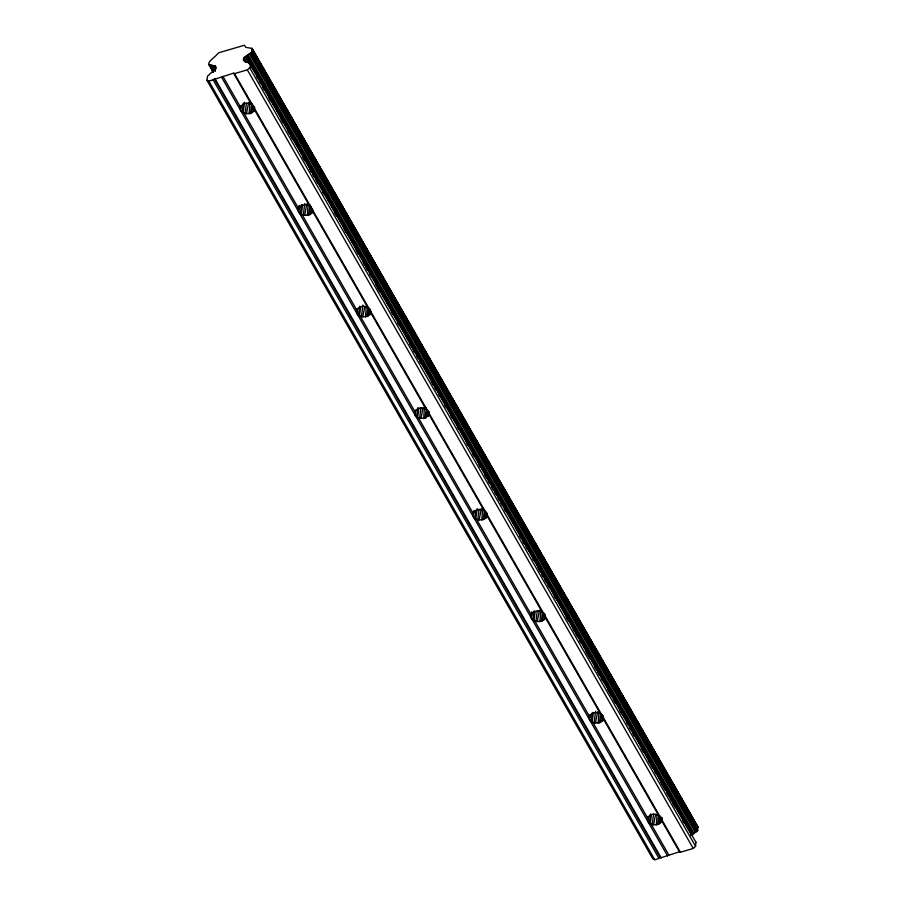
<?xml version="1.0" encoding="UTF-8"?>
<svg xmlns="http://www.w3.org/2000/svg" width="905" height="905" viewBox="0 0 905 905"><rect width="100%" height="100%" fill="white"/><g stroke="black" fill="none" stroke-linecap="round" stroke-linejoin="round"><path stroke-width="1.36" d="M240.854 105.614C236.047 118.804 263.344 113.759 251.319 104.222L233.547 73.169L208.863 81.145L206.917 80.251L207.573 76.111L215.413 68.871L215.695 66.122A2.828 1.584 -29.8 0 0 214.677 65.658C201.159 65.635 214.87 57.671 217.573 53.848L218.739 52.773L244.395 45.25L245.866 47.365L252.11 48.44L698.06 827.136L697.461 830.937L691.182 835.292A2.828 1.584 -29.8 0 0 690.82 835.541M299.193 205.854C292.451 219.96 322.056 216.838 309.487 205.774L254.543 109.833M357.181 308.729C352.373 321.92 379.67 316.874 367.645 307.338L312.7 211.385M415.35 410.282C410.531 423.472 437.828 418.427 425.814 408.89L370.858 312.949M473.507 511.845C468.7 525.036 495.997 519.99 483.971 510.454L429.027 414.501M531.846 612.085C525.104 626.192 554.708 623.07 542.14 612.006L487.184 516.065M589.834 714.961C585.015 728.152 612.312 723.095 600.298 713.559L545.353 617.617M648.003 816.514C643.817 826.604 663.603 828.064 662.064 817.758M661.679 820.733L679.451 851.786L680.424 852.227L693.253 848.46L695.583 846.322L695.843 842.103M249.18 113.94L249.972 102.423M307.349 215.503L308.13 203.976M365.507 317.055L366.208 306.818M423.664 418.619L424.456 407.092M481.833 520.171L482.614 508.655M539.991 621.724L540.783 610.208M598.16 723.287L598.861 713.05M656.317 824.84L657.019 814.602M253.57 111.756L253.977 107.638M311.739 213.32L312.135 209.202M369.896 314.872L370.428 309.386M428.065 416.436L428.461 412.318M486.223 517.988L486.619 513.87M544.391 619.552L544.923 614.054M602.549 721.104L603.081 715.617M660.707 822.668L661.25 817.17M240.594 109.878L241.092 105.704M298.752 211.442L299.431 205.865M356.921 312.994L357.418 308.82M415.078 414.558L415.587 410.372M473.236 516.11L473.915 510.533M531.405 617.663L532.072 612.097M589.562 719.226L590.071 715.052M647.731 820.778L648.229 816.604M252.156 48.519L251.545 52.332L245.278 56.676A2.828 1.584 -29.8 0 0 244.045 57.807C240.074 63.893 254.69 60.533 249.678 67.717L695.583 846.322M243.151 112.831L244.531 102.333M250.493 113.668L251.839 103.385M254.181 110.84L254.69 106.982M298.684 209.802L299.487 205.333M301.308 214.395L302.519 205.209M308.662 215.232L310.008 204.937M312.349 212.404L312.678 209.824M359.477 315.947L360.688 306.761M366.819 316.784L367.996 307.779M370.507 313.956L370.846 311.388M417.635 417.51L418.845 408.325M424.977 418.348L426.334 408.053M428.676 415.508L429.174 411.662M475.792 519.063L477.184 508.565M483.146 519.9L484.492 509.606M486.833 517.072L487.343 513.214M533.961 620.626L535.172 611.441M541.303 621.464L542.491 612.459M544.991 618.624L545.33 616.056M592.119 722.179L593.329 712.993M599.472 723.016L600.649 714.011M603.16 720.188L603.499 717.62M650.288 823.742L651.498 814.545M657.63 824.579L658.806 815.575M661.317 821.74L661.827 817.882M240.515 108.238C240.934 103.238 247.608 102.05 251.319 104.222M245.085 113.51L246.454 103.227M303.254 215.062L304.781 203.489M356.842 311.354C357.26 306.343 363.923 305.166 367.645 307.338M361.412 316.626L362.95 305.053M414.999 412.918C415.418 407.906 422.092 406.718 425.814 408.89M419.581 418.178L420.938 407.895M473.168 514.47C473.575 509.458 480.25 508.282 483.971 510.454M477.738 519.742L479.107 509.447M531.326 616.034C531.744 611.022 538.418 609.834 542.14 612.006M535.907 621.294L537.265 611.011M589.494 717.586C589.902 712.574 596.576 711.398 600.298 713.559M594.065 722.857L595.603 711.285M647.652 819.138C648.806 811.48 661.091 813.176 661.725 820.383M652.222 824.41L653.591 814.127M241.94 112.231L243.434 103.034M300.098 213.795L301.591 204.587M358.267 315.347L359.76 306.15M416.424 416.911L417.918 407.702M474.593 518.463L475.872 510.578M532.751 620.027L534.244 610.818M590.908 721.579L592.402 712.382M649.077 823.131L650.571 813.934M251.692 113.204L253.083 105.263M309.861 214.768L311.252 206.826M368.018 316.32L369.41 308.379M426.176 417.872L427.579 409.942M484.345 519.436L485.736 511.495M542.502 620.988L543.905 613.058M600.671 722.552L602.063 714.611M658.829 824.104L660.231 816.174M246.432 113.86L248.694 102.378M304.589 215.413L306.863 203.942M362.747 316.976L364.772 306.772M420.916 418.529L422.929 408.336M479.073 520.092L481.347 508.61M537.242 621.644L539.516 610.174M595.4 723.208L597.673 711.726M653.568 824.76L655.582 814.557M299.148 207.901C301.161 204.383 306.173 204.01 309.487 205.774M233.547 73.169L234.508 73.61L247.337 69.855L249.678 67.717M206.917 80.251L652.833 858.868L654.768 859.75L679.451 851.786M697.336 826.831L698.06 827.136M209.349 64.934L212.98 71.076M251.805 48.237L698.072 827.328M252.393 49.436L696.895 825.598M252.133 49.447L269.69 80.104M271.093 82.559L272.495 85.002M273.898 87.457L282.326 102.174M283.729 104.629L291.455 118.114M292.858 120.569L297.779 129.144M299.182 131.598L301.286 135.275M302.689 137.73L304.091 140.185M305.494 142.639L313.221 156.124M314.623 158.579L319.544 167.154M320.947 169.608L323.051 173.285M324.454 175.74L325.868 178.195M327.271 180.649L344.828 211.295M346.23 213.75L351.14 222.336M352.543 224.791L353.957 227.234M355.36 229.689L357.464 233.366M358.866 235.82L366.593 249.316M367.996 251.76L372.917 260.346M374.319 262.801L379.229 271.387M380.632 273.83L394.682 298.356M396.085 300.811L401.006 309.397M402.408 311.84L404.512 315.528M405.915 317.972L407.318 320.427M408.721 322.881L410.836 326.558M412.239 329.013L426.278 353.538M427.68 355.982L432.601 364.568M434.004 367.023L448.054 391.548M449.457 393.992L454.367 402.578M455.769 405.033L457.885 408.709M459.288 411.164L460.69 413.619M462.093 416.062L479.65 446.719M481.053 449.174L482.456 451.629M483.858 454.084L501.415 484.729M502.818 487.184L523.192 522.739M524.595 525.194L529.504 533.78M530.918 536.235L533.022 539.912M534.425 542.367L535.828 544.81M537.231 547.265L554.788 577.922M556.19 580.376L576.553 615.932M577.967 618.387L582.877 626.961M584.279 629.416L586.383 633.093M587.798 635.548L589.2 638.002M590.603 640.457L608.16 671.103M609.563 673.558L610.966 676.012M612.368 678.467L629.925 709.113M631.328 711.568L636.249 720.154M637.652 722.609L639.756 726.285M641.159 728.74L642.561 731.183M643.975 733.638L651.691 747.134M653.105 749.578L658.014 758.164M659.417 760.619L661.521 764.295M662.935 766.75L664.338 769.205M665.741 771.648L683.298 802.305M684.7 804.76L689.61 813.346M691.024 815.79L692.427 818.244M694.531 821.921L695.934 824.376M251.748 51.902L697.653 830.507M251.68 52.117L697.597 830.722L251.624 52.23M251.454 52.445L697.359 831.05M251.228 52.648L697.008 831.344M250.821 52.886L696.726 831.491M250.052 53.271L695.956 831.876M249.316 53.734L695.232 832.34M248.083 54.82L693.988 833.426M247.597 55.409L693.513 834.014M247.45 55.59L693.366 834.195M247.269 55.748L693.185 834.365M247.054 55.895L692.97 834.5M246.827 56.02L692.744 834.625M246.59 56.099L692.506 834.704M246.465 56.144L692.37 834.749M249.927 63.497L696.081 842.544M245.662 56.461L691.567 835.066M245.278 56.676L251.59 67.717M256.511 76.303L257.914 78.746M259.316 81.201L260.719 83.656M262.823 87.333L264.237 89.787M269.147 98.374L270.55 100.817M281.082 119.211L283.197 122.888M288.107 131.474L289.51 133.929M290.912 136.384L292.326 138.827M302.858 157.221L304.962 160.898M309.872 169.484L311.286 171.939M312.689 174.394L314.092 176.837M316.196 180.525L317.598 182.968M322.519 191.555L323.922 194.009M334.454 212.404L336.558 216.08M344.285 229.565L345.687 232.019M356.219 250.414L358.335 254.09M363.244 262.676L364.647 265.131M366.05 267.575L367.464 270.029M369.568 273.706L370.971 276.161M375.88 284.747L380.1 292.1M391.333 311.716L392.736 314.171M397.657 322.757L399.06 325.212M409.592 343.595L411.696 347.282M413.099 349.726L414.513 352.181M416.617 355.857L418.019 358.312M419.422 360.767L420.825 363.222M431.357 381.605L433.472 385.292M434.875 387.736L436.278 390.191M438.382 393.867L439.785 396.322M444.706 404.908L446.108 407.363M451.029 415.938L452.432 418.393M457.342 426.979L458.745 429.434M466.471 442.918L467.874 445.373M472.795 453.948L474.197 456.403M479.118 464.989L480.521 467.444M484.729 474.797L486.833 478.474M488.248 480.928L489.65 483.383M491.754 487.06L493.157 489.515M494.56 491.969L495.963 494.413M498.078 498.089L499.481 500.544M500.884 502.999L502.286 505.454M504.39 509.13L505.793 511.585M519.843 536.111L521.246 538.554M522.649 541.009L524.052 543.464M526.167 547.14L527.57 549.595M532.479 558.181L533.882 560.625M538.102 567.989L540.206 571.666M541.609 574.121L543.011 576.564M544.425 579.019L546.53 582.696M547.932 585.15L549.335 587.605M554.256 596.191L555.659 598.635M566.191 617.029L568.295 620.706M573.216 629.292L574.618 631.747M576.021 634.201L577.424 636.645M579.528 640.333L580.931 642.776M585.852 651.362L590.06 658.716M594.981 667.302L596.384 669.757M597.786 672.211L599.189 674.666M601.305 678.343L602.707 680.786M607.617 689.372L611.837 696.737M613.239 699.18L615.343 702.857M619.563 710.221L621.667 713.898M626.577 722.484L627.98 724.928M629.394 727.382L630.796 729.837M632.9 733.514L634.303 735.969M641.328 748.231L643.432 751.908M648.353 760.494L649.756 762.949M651.159 765.392L652.562 767.847M654.666 771.524L656.068 773.979M660.989 782.565L665.198 789.918M666.612 792.373L668.716 796.049M670.119 798.504L671.521 800.959M672.924 803.402L675.04 807.09M682.755 820.575L684.157 823.03M244.045 57.807L246.149 61.483M243.864 58.112L245.968 61.789M243.66 58.712L245.764 62.388M247.337 69.855L693.253 848.46M234.508 73.61L680.424 852.227M603.511 719.181L658.455 815.122M222.856 76.314L240.64 107.356M243.852 112.967L298.797 208.908M302.01 214.53L356.955 310.472M360.179 316.083L415.124 412.024M418.336 417.646L473.281 513.588M476.494 519.198L531.45 615.14M534.663 620.751L589.608 716.703M592.82 722.314L647.776 818.256M650.989 823.867L668.772 854.92M221.691 77.378L667.596 855.983M214.677 65.658L216.08 68.101M214.327 65.658L215.729 68.101M213.41 65.839L215.65 69.481M213.184 65.884L215.288 69.561M212.777 65.873L215.073 69.572M212.517 65.703L215.435 70.714M212.155 65.364L214.971 70.262M211.68 65.103L215.198 71.235M210.446 64.889L213.965 71.02M209.722 64.934L213.241 71.065M208.987 64.447L213.376 72.208M209.044 64.719L213.252 72.072M215.277 79.255L661.182 857.872M214.304 78.814L660.22 857.431M213.139 79.889L659.044 858.494M208.863 81.145L654.768 859.75"/></g></svg>
